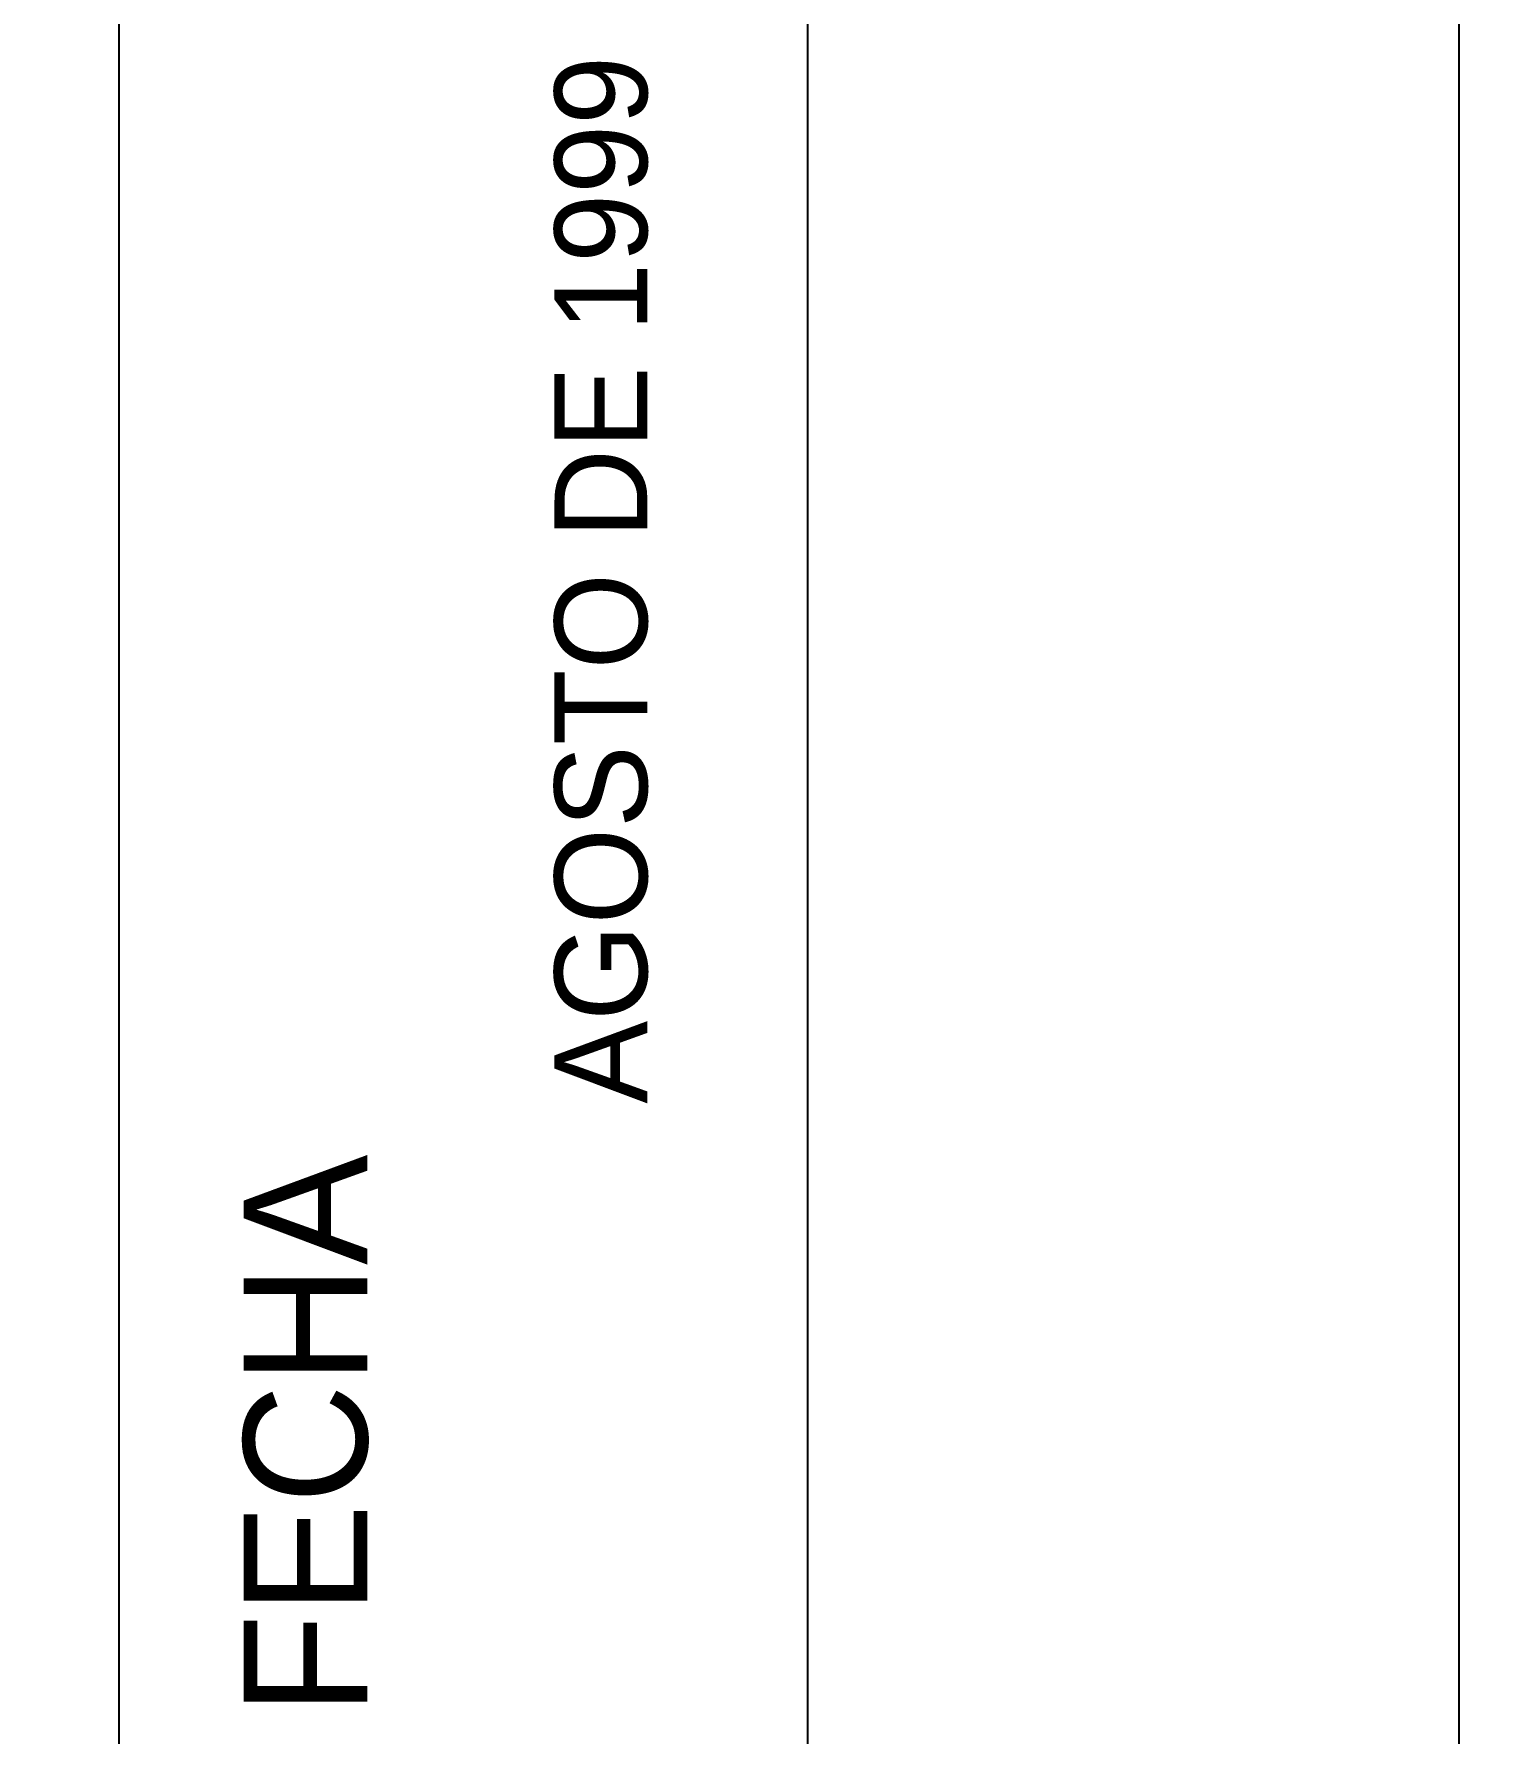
# Model space of a CAD drawing. Extents: x 731854 to 732444, y 4380981 to 4382008.
# Drawn here: x 732062.42 to 732085.85, y 4381962.56 to 4381990.06 of the extents above; entities that cross this region are included whole.
import ezdxf
from ezdxf.enums import TextEntityAlignment as Align

# ---------------------------------------------------------------- set-up
doc = ezdxf.new("R2010")
doc.units = 0
doc.linetypes.add('DASHED', pattern=[0])
doc.layers.get('0').update_dxf_attribs({"linetype": 'CONTINUOUS'})

msp = doc.modelspace()

# ---------------------------------------------------------------- linework, layer by layer
at = {"color": 0, "linetype": 'CONTINUOUS'}
msp.add_line((732074.94, 4381875.2), (732074.94, 4381994.48), dxfattribs=at)
msp.add_lwpolyline([(732063.8, 4381828.19), (732063.8, 4381994.5), (732085.47, 4381994.5), (732085.47, 4381828.19)], close=True, dxfattribs=at)

# ---------------------------------------------------------------- texts
at = {"color": 0, "linetype": 'DASHED'}
for s, height, p in [('AGOSTO DE 1999', 1.5, (732071.59, 4381981.23)), ('FECHA', 2, (732066.81, 4381967.4))]:
    msp.add_text(s, height=height, rotation=90, dxfattribs=at).set_placement(p, align=Align.MIDDLE)

# ---------------------------------------------------------------- meshes
at = {"color": 0, "linetype": 'CONTINUOUS'}
mesh = msp.add_polyface(dxfattribs=at)
corners = [(732162.5, 4380981), (731854.5, 4382007.5), (732444, 4380981), (732444, 4382007.5), (731854.5, 4380981)]
mesh.append_faces([[corners[k] for k in face] for face in [(0, 1, 4), (1, 0, 2, 3)]], dxfattribs={"vtx0": -1, "color": 0})
mesh = msp.add_polyface(dxfattribs=at)
corners = [(732145.58, 4381821), (732145.58, 4382001.5), (731864.5, 4382001.5), (731864.5, 4381821)]
mesh.append_faces([[corners[k] for k in face] for face in [(0, 1, 2, 3)]], dxfattribs={"color": 0})

doc.saveas('drawing.dxf')
